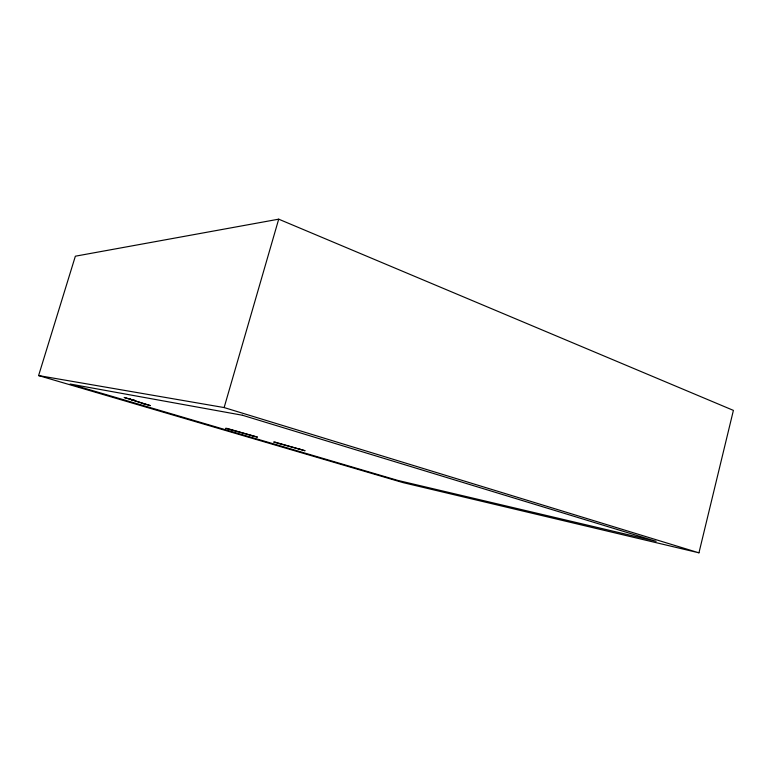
<?xml version="1.0" encoding="UTF-8"?>
<svg xmlns="http://www.w3.org/2000/svg" width="772" height="772" viewBox="0 0 772 772"><rect width="100%" height="100%" fill="white"/><g stroke="black" fill="none" stroke-linecap="round" stroke-linejoin="round"><path stroke-width="1.16" d="M698.949 552.829L733.4 410.386L278.702 219.171L75.357 256.198L38.6 375.568L403.129 482.635L698.949 552.829L224.131 407.568L38.6 375.568M224.131 407.568L278.702 219.171M231.291 429.763L231.996 429.84M251.923 435.669L252.705 435.765M279.377 443.514L280.255 443.639M299.488 449.265L300.443 449.42M130.729 399.346L130.024 399.163L144.528 403.93L143.833 403.746M131.356 399.549L135.042 400.514L124.138 397.455L150.386 405.628L143.92 403.727M227.171 428.46L225.685 428.315L257.472 437.126L227.171 428.46M275.546 442.298L273.693 442.038L305.085 450.742L275.546 442.298M242.418 415.24L70.117 384.022L397.821 480.416L656.132 541.336L242.418 415.24"/></g></svg>
